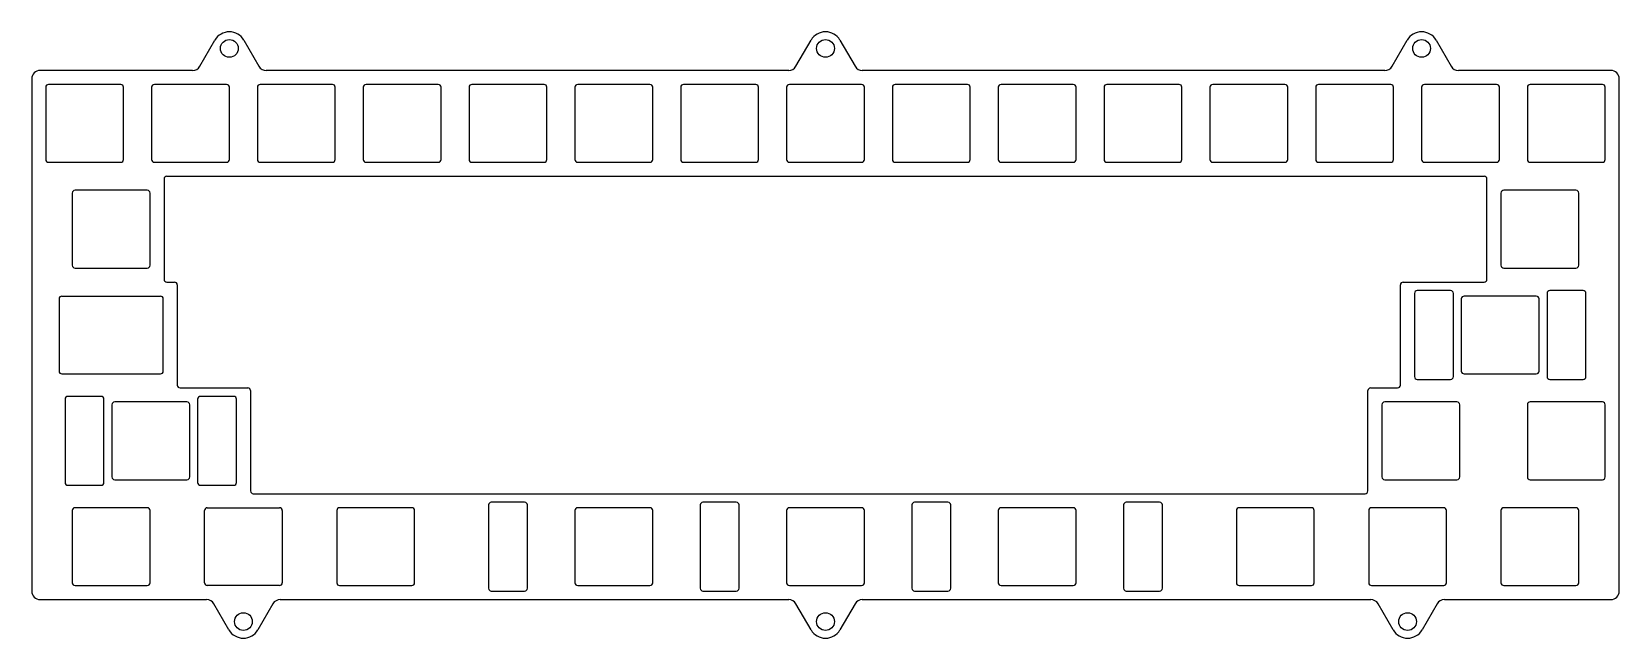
# Model space of a CAD drawing. Header units: millimetres. Extents: x -21 to 264, y -36 to 74.
import ezdxf

# ---------------------------------------------------------------- set-up
doc = ezdxf.new("R2010")
doc.units = ezdxf.units.MM

msp = doc.modelspace()

# ---------------------------------------------------------------- linework, layer by layer
at = {"color": 7, "linetype": 'Continuous', "lineweight": 25}
for p, q in [((8.82, 67.42), (11.55, 72.14)), ((16.74, 72.14), (19.47, 67.42)), ((116.12, 67.42), (118.85, 72.14)), ((124.04, 72.14), (126.77, 67.42)), ((223.42, 67.42), (226.15, 72.14)), ((231.34, 72.14), (234.07, 67.42)), ((7.52, 66.67), (-19.93, 66.67)), ((114.82, 66.67), (20.77, 66.67)), ((222.12, 66.67), (128.07, 66.67)), ((262.82, 66.67), (235.37, 66.67)), ((-21.43, 65.17), (-21.43, -27.08)), ((-18.91, 63.65), (-18.91, 50.65)), ((-5.41, 64.15), (-18.41, 64.15)), ((-4.91, 50.65), (-4.91, 63.65)), ((0.14, 63.65), (0.14, 50.65)), ((13.64, 64.15), (0.64, 64.15)), ((14.14, 50.65), (14.14, 63.65)), ((19.19, 63.65), (19.19, 50.65)), ((32.69, 64.15), (19.69, 64.15)), ((33.19, 50.65), (33.19, 63.65)), ((38.24, 63.65), (38.24, 50.65)), ((51.74, 64.15), (38.74, 64.15)), ((52.24, 50.65), (52.24, 63.65)), ((57.29, 63.65), (57.29, 50.65)), ((70.79, 64.15), (57.79, 64.15)), ((71.29, 50.65), (71.29, 63.65)), ((76.34, 63.65), (76.34, 50.65)), ((89.84, 64.15), (76.84, 64.15)), ((90.34, 50.65), (90.34, 63.65)), ((95.39, 63.65), (95.39, 50.65)), ((108.89, 64.15), (95.89, 64.15)), ((109.39, 50.65), (109.39, 63.65)), ((114.44, 63.65), (114.44, 50.65)), ((127.94, 64.15), (114.94, 64.15)), ((128.44, 50.65), (128.44, 63.65)), ((133.49, 63.65), (133.49, 50.65)), ((146.99, 64.15), (133.99, 64.15)), ((147.49, 50.65), (147.49, 63.65)), ((152.54, 63.65), (152.54, 50.65)), ((166.04, 64.15), (153.04, 64.15)), ((166.54, 50.65), (166.54, 63.65)), ((171.59, 63.65), (171.59, 50.65)), ((185.09, 64.15), (172.09, 64.15)), ((185.59, 50.65), (185.59, 63.65)), ((190.64, 63.65), (190.64, 50.65)), ((204.14, 64.15), (191.14, 64.15)), ((204.64, 50.65), (204.64, 63.65)), ((209.69, 63.65), (209.69, 50.65)), ((223.19, 64.15), (210.19, 64.15)), ((223.69, 50.65), (223.69, 63.65)), ((228.74, 63.65), (228.74, 50.65)), ((242.24, 64.15), (229.24, 64.15)), ((242.74, 50.65), (242.74, 63.65)), ((247.79, 63.65), (247.79, 50.65)), ((261.29, 64.15), (248.29, 64.15)), ((261.79, 50.65), (261.79, 63.65)), ((264.32, -27.08), (264.32, 65.17)), ((-18.41, 50.15), (-5.41, 50.15)), ((0.64, 50.15), (13.64, 50.15)), ((19.69, 50.15), (32.69, 50.15)), ((38.74, 50.15), (51.74, 50.15)), ((57.79, 50.15), (70.79, 50.15)), ((76.84, 50.15), (89.84, 50.15)), ((95.89, 50.15), (108.89, 50.15)), ((114.94, 50.15), (127.94, 50.15)), ((133.99, 50.15), (146.99, 50.15)), ((153.04, 50.15), (166.04, 50.15)), ((172.09, 50.15), (185.09, 50.15)), ((191.14, 50.15), (204.14, 50.15)), ((210.19, 50.15), (223.19, 50.15)), ((229.24, 50.15), (242.24, 50.15)), ((248.29, 50.15), (261.29, 50.15)), ((2.38, 47.12), (2.38, 29.07)), ((2.88, 47.62), (240.01, 47.62)), ((240.51, 29.07), (240.51, 47.12)), ((-14.14, 44.6), (-14.14, 31.6)), ((-0.64, 45.1), (-13.64, 45.1)), ((-0.14, 31.6), (-0.14, 44.6)), ((243.03, 44.6), (243.03, 31.6)), ((256.53, 45.1), (243.53, 45.1)), ((257.03, 31.6), (257.03, 44.6)), ((-13.64, 31.1), (-0.64, 31.1)), ((243.53, 31.1), (256.53, 31.1)), ((-16.02, 26.05), (1.74, 26.05)), ((2.88, 28.57), (4.26, 28.57)), ((4.76, 28.07), (4.76, 10.03)), ((224.93, 10.03), (224.93, 28.07)), ((225.43, 28.57), (240.01, 28.57)), ((227.46, 26.55), (227.46, 11.55)), ((233.96, 27.05), (227.96, 27.05)), ((234.46, 11.55), (234.46, 26.55)), ((249.39, 26.05), (236.39, 26.05)), ((251.32, 26.55), (251.32, 11.55)), ((257.82, 27.05), (251.82, 27.05)), ((258.32, 11.55), (258.32, 26.55)), ((-16.52, 25.55), (-16.52, 12.55)), ((2.24, 12.55), (2.24, 25.55)), ((235.89, 25.55), (235.89, 12.55)), ((249.89, 12.55), (249.89, 25.55)), ((-16.02, 12.05), (1.74, 12.05)), ((236.39, 12.05), (249.39, 12.05)), ((5.26, 9.53), (17.45, 9.53)), ((17.95, 9.03), (17.95, -9.03)), ((219.07, -9.03), (219.07, 9.03)), ((219.57, 9.53), (224.43, 9.53)), ((227.96, 11.05), (233.96, 11.05)), ((251.82, 11.05), (257.82, 11.05)), ((-15.43, 7.5), (-15.43, -7.5)), ((-8.93, 8), (-14.93, 8)), ((-8.43, -7.5), (-8.43, 7.5)), ((-7, 6.5), (-7, -6.5)), ((6.5, 7), (-6.5, 7)), ((7, -6.5), (7, 6.5)), ((8.43, 7.5), (8.43, -7.5)), ((14.93, 8), (8.93, 8)), ((15.43, -7.5), (15.43, 7.5)), ((221.6, 6.5), (221.6, -6.5)), ((235.1, 7), (222.1, 7)), ((235.6, -6.5), (235.6, 6.5)), ((247.79, 6.5), (247.79, -6.5)), ((261.29, 7), (248.29, 7)), ((261.79, -6.5), (261.79, 6.5)), ((-14.93, -8), (-8.93, -8)), ((-6.5, -7), (6.5, -7)), ((8.93, -8), (14.93, -8)), ((222.1, -7), (235.1, -7)), ((248.29, -7), (261.29, -7)), ((18.45, -9.53), (218.57, -9.53)), ((67.29, -11.05), (61.29, -11.05)), ((105.39, -11.05), (99.39, -11.05)), ((143.49, -11.05), (137.49, -11.05)), ((181.59, -11.05), (175.59, -11.05)), ((-14.14, -12.55), (-14.14, -25.55)), ((-0.64, -12.05), (-13.64, -12.05)), ((-0.14, -25.55), (-0.14, -12.55)), ((9.67, -25.55), (9.67, -12.55)), ((10.17, -12.05), (23.17, -12.05)), ((23.67, -12.55), (23.67, -25.55)), ((33.48, -12.55), (33.48, -25.55)), ((46.98, -12.05), (33.98, -12.05)), ((47.48, -25.55), (47.48, -12.55)), ((60.79, -11.55), (60.79, -26.55)), ((67.79, -26.55), (67.79, -11.55)), ((76.34, -12.55), (76.34, -25.55)), ((89.84, -12.05), (76.84, -12.05)), ((90.34, -25.55), (90.34, -12.55)), ((98.89, -11.55), (98.89, -26.55)), ((105.89, -26.55), (105.89, -11.55)), ((114.44, -12.55), (114.44, -25.55)), ((127.94, -12.05), (114.94, -12.05)), ((128.44, -25.55), (128.44, -12.55)), ((136.99, -11.55), (136.99, -26.55)), ((143.99, -26.55), (143.99, -11.55)), ((152.54, -12.55), (152.54, -25.55)), ((166.04, -12.05), (153.04, -12.05)), ((166.54, -25.55), (166.54, -12.55)), ((175.09, -11.55), (175.09, -26.55)), ((182.09, -26.55), (182.09, -11.55)), ((195.41, -12.55), (195.41, -25.55)), ((208.91, -12.05), (195.91, -12.05)), ((209.41, -25.55), (209.41, -12.55)), ((219.22, -12.55), (219.22, -25.55)), ((232.72, -12.05), (219.72, -12.05)), ((233.22, -25.55), (233.22, -12.55)), ((243.03, -12.55), (243.03, -25.55)), ((256.53, -12.05), (243.53, -12.05)), ((257.03, -25.55), (257.03, -12.55)), ((-19.93, -28.58), (10.05, -28.58)), ((-13.64, -26.05), (-0.64, -26.05)), ((23.17, -26.05), (10.17, -26.05)), ((33.98, -26.05), (46.98, -26.05)), ((61.29, -27.05), (67.29, -27.05)), ((76.84, -26.05), (89.84, -26.05)), ((99.39, -27.05), (105.39, -27.05)), ((114.94, -26.05), (127.94, -26.05)), ((137.49, -27.05), (143.49, -27.05)), ((153.04, -26.05), (166.04, -26.05)), ((175.59, -27.05), (181.59, -27.05)), ((195.91, -26.05), (208.91, -26.05)), ((219.72, -26.05), (232.72, -26.05)), ((243.53, -26.05), (256.53, -26.05)), ((14.07, -34.04), (11.35, -29.33)), ((21.99, -29.33), (19.27, -34.04)), ((23.29, -28.58), (114.82, -28.58)), ((118.85, -34.04), (116.12, -29.33)), ((126.77, -29.33), (124.04, -34.04)), ((128.07, -28.58), (219.6, -28.58)), ((223.62, -34.04), (220.9, -29.33)), ((231.54, -29.33), (228.82, -34.04)), ((232.84, -28.58), (262.82, -28.58))]:
    msp.add_line(p, q, dxfattribs=at)
for centre in [(14.14, 70.64), (121.44, 70.64), (228.74, 70.64), (16.67, -32.54), (121.44, -32.54), (226.22, -32.54)]:
    msp.add_circle(centre, 1.6, dxfattribs=at)
for centre, radius, start, end in [((14.14, 70.64), 3, 30, 150), ((121.44, 70.64), 3, 30, 150), ((228.74, 70.64), 3, 30, 150), ((-19.93, 65.17), 1.5, 90, 180), ((7.52, 68.17), 1.5, 270, 330), ((20.77, 68.17), 1.5, 210, 270), ((114.82, 68.17), 1.5, 270, 330), ((128.07, 68.17), 1.5, 210, 270), ((222.12, 68.17), 1.5, 270, 330), ((235.37, 68.17), 1.5, 210, 270), ((262.82, 65.17), 1.5, 360, 90), ((-18.41, 63.65), 0.5, 90, 180), ((-5.41, 63.65), 0.5, 0, 90), ((0.64, 63.65), 0.5, 90, 180), ((13.64, 63.65), 0.5, 0, 90), ((19.69, 63.65), 0.5, 90, 180), ((32.69, 63.65), 0.5, 0, 90), ((38.74, 63.65), 0.5, 90, 180), ((51.74, 63.65), 0.5, 0, 90), ((57.79, 63.65), 0.5, 90, 180), ((70.79, 63.65), 0.5, 0, 90), ((76.84, 63.65), 0.5, 90, 180), ((89.84, 63.65), 0.5, 0, 90), ((95.89, 63.65), 0.5, 90, 180), ((108.89, 63.65), 0.5, 0, 90), ((114.94, 63.65), 0.5, 90, 180), ((127.94, 63.65), 0.5, 0, 90), ((133.99, 63.65), 0.5, 90, 180), ((146.99, 63.65), 0.5, 0, 90), ((153.04, 63.65), 0.5, 90, 180), ((166.04, 63.65), 0.5, 0, 90), ((172.09, 63.65), 0.5, 90, 180), ((185.09, 63.65), 0.5, 0, 90), ((191.14, 63.65), 0.5, 90, 180), ((204.14, 63.65), 0.5, 0, 90), ((210.19, 63.65), 0.5, 90, 180), ((223.19, 63.65), 0.5, 0, 90), ((229.24, 63.65), 0.5, 90, 180), ((242.24, 63.65), 0.5, 0, 90), ((248.29, 63.65), 0.5, 90, 180), ((261.29, 63.65), 0.5, 0, 90), ((-18.41, 50.65), 0.5, 180, 270), ((-5.41, 50.65), 0.5, 270, 0), ((0.64, 50.65), 0.5, 180, 270), ((13.64, 50.65), 0.5, 270, 0), ((19.69, 50.65), 0.5, 180, 270), ((32.69, 50.65), 0.5, 270, 0), ((38.74, 50.65), 0.5, 180, 270), ((51.74, 50.65), 0.5, 270, 0), ((57.79, 50.65), 0.5, 180, 270), ((70.79, 50.65), 0.5, 270, 0), ((76.84, 50.65), 0.5, 180, 270), ((89.84, 50.65), 0.5, 270, 0), ((95.89, 50.65), 0.5, 180, 270), ((108.89, 50.65), 0.5, 270, 0), ((114.94, 50.65), 0.5, 180, 270), ((127.94, 50.65), 0.5, 270, 0), ((133.99, 50.65), 0.5, 180, 270), ((146.99, 50.65), 0.5, 270, 0), ((153.04, 50.65), 0.5, 180, 270), ((166.04, 50.65), 0.5, 270, 0), ((172.09, 50.65), 0.5, 180, 270), ((185.09, 50.65), 0.5, 270, 0), ((191.14, 50.65), 0.5, 180, 270), ((204.14, 50.65), 0.5, 270, 0), ((210.19, 50.65), 0.5, 180, 270), ((223.19, 50.65), 0.5, 270, 0), ((229.24, 50.65), 0.5, 180, 270), ((242.24, 50.65), 0.5, 270, 0), ((248.29, 50.65), 0.5, 180, 270), ((261.29, 50.65), 0.5, 270, 0), ((2.88, 47.12), 0.5, 90, 180), ((240.01, 47.12), 0.5, 0, 90), ((-13.64, 44.6), 0.5, 90, 180), ((-0.64, 44.6), 0.5, 0, 90), ((243.53, 44.6), 0.5, 90, 180), ((256.53, 44.6), 0.5, 0, 90), ((-13.64, 31.6), 0.5, 180, 270), ((-0.64, 31.6), 0.5, 270, 0), ((243.53, 31.6), 0.5, 180, 270), ((256.53, 31.6), 0.5, 270, 0), ((2.88, 29.07), 0.5, 180, 270), ((240.01, 29.07), 0.5, 270, 0), ((-16.02, 25.55), 0.5, 90, 180), ((1.74, 25.55), 0.5, 0, 90), ((4.26, 28.07), 0.5, 0, 90), ((225.43, 28.07), 0.5, 90, 180), ((227.96, 26.55), 0.5, 90, 180), ((233.96, 26.55), 0.5, 0, 90), ((236.39, 25.55), 0.5, 90, 180), ((249.39, 25.55), 0.5, 0, 90), ((251.82, 26.55), 0.5, 90, 180), ((257.82, 26.55), 0.5, 0, 90), ((-16.02, 12.55), 0.5, 180, 270), ((1.74, 12.55), 0.5, 270, 0), ((227.96, 11.55), 0.5, 180, 270), ((233.96, 11.55), 0.5, 270, 0), ((236.39, 12.55), 0.5, 180, 270), ((249.39, 12.55), 0.5, 270, 0), ((251.82, 11.55), 0.5, 180, 270), ((257.82, 11.55), 0.5, 270, 0), ((5.26, 10.03), 0.5, 180, 270), ((17.45, 9.03), 0.5, 0, 90), ((219.57, 9.03), 0.5, 90, 180), ((224.43, 10.03), 0.5, 270, 0), ((-14.93, 7.5), 0.5, 90, 180), ((-8.93, 7.5), 0.5, 0, 90), ((-6.5, 6.5), 0.5, 90, 180), ((6.5, 6.5), 0.5, 0, 90), ((8.93, 7.5), 0.5, 90, 180), ((14.93, 7.5), 0.5, 0, 90), ((222.1, 6.5), 0.5, 90, 180), ((235.1, 6.5), 0.5, 0, 90), ((248.29, 6.5), 0.5, 90, 180), ((261.29, 6.5), 0.5, 0, 90), ((-14.93, -7.5), 0.5, 180, 270), ((-8.93, -7.5), 0.5, 270, 0), ((-6.5, -6.5), 0.5, 180, 270), ((6.5, -6.5), 0.5, 270, 0), ((8.93, -7.5), 0.5, 180, 270), ((14.93, -7.5), 0.5, 270, 0), ((222.1, -6.5), 0.5, 180, 270), ((235.1, -6.5), 0.5, 270, 0), ((248.29, -6.5), 0.5, 180, 270), ((261.29, -6.5), 0.5, 270, 0), ((18.45, -9.03), 0.5, 180, 270), ((61.29, -11.55), 0.5, 90, 180), ((67.29, -11.55), 0.5, 0, 90), ((99.39, -11.55), 0.5, 90, 180), ((105.39, -11.55), 0.5, 0, 90), ((137.49, -11.55), 0.5, 90, 180), ((143.49, -11.55), 0.5, 0, 90), ((175.59, -11.55), 0.5, 90, 180), ((181.59, -11.55), 0.5, 0, 90), ((218.57, -9.03), 0.5, 270, 0), ((-13.64, -12.55), 0.5, 90, 180), ((-0.64, -12.55), 0.5, 0, 90), ((10.17, -12.55), 0.5, 90, 180), ((23.17, -12.55), 0.5, 0, 90), ((33.98, -12.55), 0.5, 90, 180), ((46.98, -12.55), 0.5, 0, 90), ((76.84, -12.55), 0.5, 90, 180), ((89.84, -12.55), 0.5, 0, 90), ((114.94, -12.55), 0.5, 90, 180), ((127.94, -12.55), 0.5, 0, 90), ((153.04, -12.55), 0.5, 90, 180), ((166.04, -12.55), 0.5, 0, 90), ((195.91, -12.55), 0.5, 90, 180), ((208.91, -12.55), 0.5, 0, 90), ((219.72, -12.55), 0.5, 90, 180), ((232.72, -12.55), 0.5, 0, 90), ((243.53, -12.55), 0.5, 90, 180), ((256.53, -12.55), 0.5, 0, 90), ((-13.64, -25.55), 0.5, 180, 270), ((-0.64, -25.55), 0.5, 270, 0), ((10.17, -25.55), 0.5, 180, 270), ((23.17, -25.55), 0.5, 270, 0), ((33.98, -25.55), 0.5, 180, 270), ((46.98, -25.55), 0.5, 270, 0), ((76.84, -25.55), 0.5, 180, 270), ((89.84, -25.55), 0.5, 270, 0), ((114.94, -25.55), 0.5, 180, 270), ((127.94, -25.55), 0.5, 270, 0), ((153.04, -25.55), 0.5, 180, 270), ((166.04, -25.55), 0.5, 270, 0), ((195.91, -25.55), 0.5, 180, 270), ((208.91, -25.55), 0.5, 270, 0), ((219.72, -25.55), 0.5, 180, 270), ((232.72, -25.55), 0.5, 270, 0), ((243.53, -25.55), 0.5, 180, 270), ((256.53, -25.55), 0.5, 270, 0), ((-19.93, -27.08), 1.5, 180, 270), ((10.05, -30.08), 1.5, 30, 90), ((61.29, -26.55), 0.5, 180, 270), ((67.29, -26.55), 0.5, 270, 0), ((99.39, -26.55), 0.5, 180, 270), ((105.39, -26.55), 0.5, 270, 0), ((137.49, -26.55), 0.5, 180, 270), ((143.49, -26.55), 0.5, 270, 0), ((175.59, -26.55), 0.5, 180, 270), ((181.59, -26.55), 0.5, 270, 0), ((262.82, -27.08), 1.5, 270, 0), ((23.29, -30.08), 1.5, 90, 150), ((114.82, -30.08), 1.5, 30, 90), ((128.07, -30.08), 1.5, 90, 150), ((219.6, -30.08), 1.5, 30, 90), ((232.84, -30.08), 1.5, 90, 150), ((16.67, -32.54), 3, 210, 330), ((121.44, -32.54), 3, 210, 330), ((226.22, -32.54), 3, 210, 330)]:
    msp.add_arc(centre, radius, start, end, dxfattribs=at)

doc.saveas('drawing.dxf')
